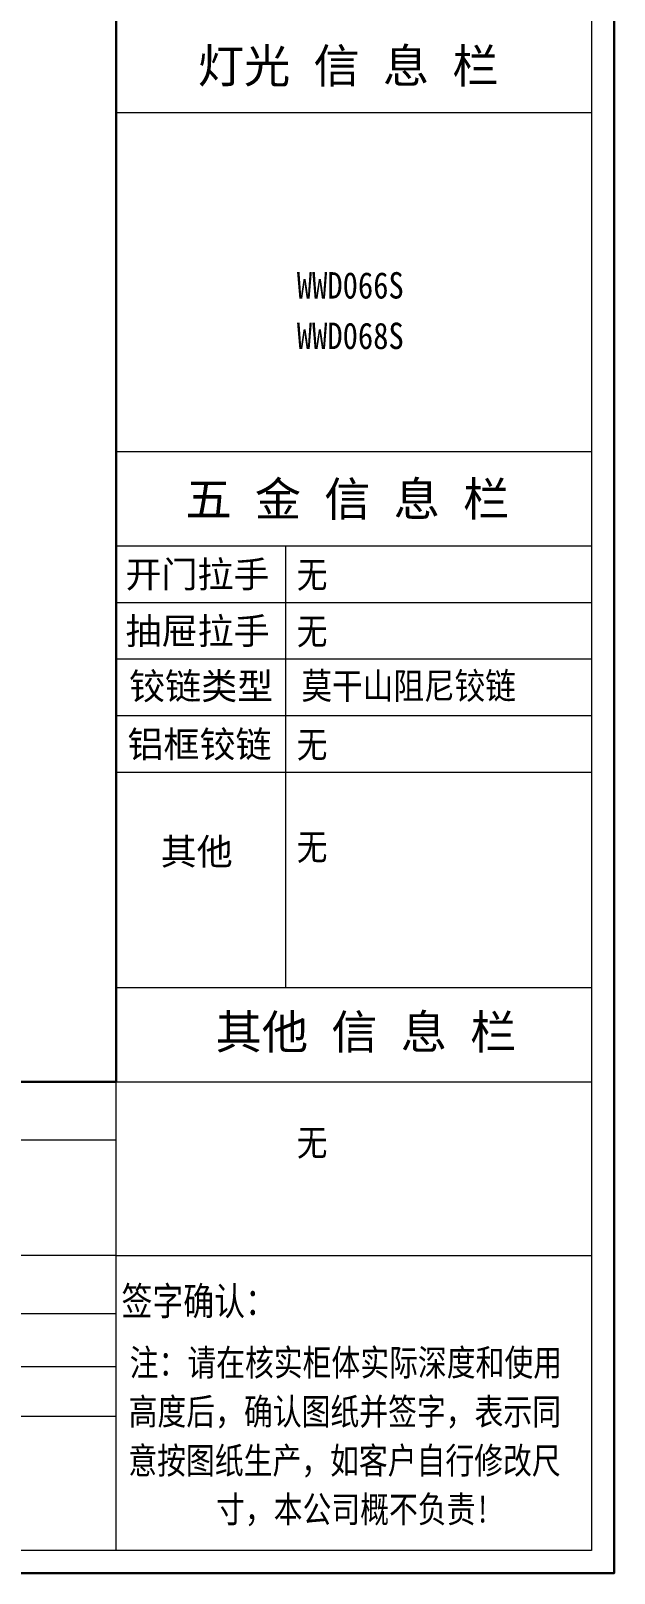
# Model space of a CAD drawing. Header units: millimetres. Extents: x 29318 to 134049, y -332664 to 3734.
# Drawn here: x 131661 to 134049, y -174661 to -168349 of the extents above; entities that cross this region are included whole.
import ezdxf

# ---------------------------------------------------------------- set-up
doc = ezdxf.new("R2010")
doc.units = ezdxf.units.MM
doc.layers.add('03文字', color=255, linetype='Continuous')
doc.layers.add('blue', color=206, linetype='Continuous')
doc.layers.add('08打印', color=7, linetype='Continuous', plot=False)
doc.layers.add('内框图层', color=1, linetype='Continuous', plot=False)
doc.layers.add('样柜柜体色', color=30, linetype='Continuous', lineweight=9)
doc.styles.add('MtXpl__1', font='')
doc.styles.add('MtXpl__2', font='simhei.ttf')
doc.styles.add('宋体', font='', dxfattribs={"height": 40})
doc.styles.get('MtXpl__1').set_extended_font_data('SimSun', bold=True)
doc.styles.get('宋体').set_extended_font_data('SimSun')

# ---------------------------------------------------------------- blocks, each defined once
blk = doc.blocks.new('莫干山标准图框8.9')
at = {"layer": 'blue', "color": 5, "lineweight": 25}
for p, q in [((344647.8, 217428.5), (344647.8, 225848.5)), ((331947, 217428.5), (344647.8, 217428.5))]:
    blk.add_line(p, q, dxfattribs=at)
at = {"layer": '样柜柜体色'}
for p, q in [((342883.6, 217508.7), (342883.6, 225768.3)), ((344567.6, 225768.3), (344567.6, 217508.7)), ((342883.6, 222601.2), (344567.6, 222601.2)), ((342883.6, 221401.2), (344567.6, 221401.2)), ((342883.6, 221401.2), (344567.6, 221401.2)), ((342883.6, 221067.1), (344567.6, 221067.1)), ((343485, 219502.6), (343485, 221067.1)), ((342883.6, 220866.6), (344567.6, 220866.6)), ((342883.6, 220666.1), (344567.6, 220666.1)), ((342883.6, 220666.1), (344567.6, 220666.1)), ((342883.6, 220465.7), (344567.6, 220465.7)), ((342883.6, 220465.7), (344567.6, 220465.7)), ((342883.6, 220265.2), (344567.6, 220265.2)), ((342883.6, 219502.6), (344567.6, 219502.6)), ((342883.6, 219168.4), (332027.2, 219168.4)), ((342883.6, 219168.4), (344567.6, 219168.4)), ((338686.9, 218963.4), (342883.6, 218963.4)), ((342883.6, 218553.4), (332027.2, 218553.4)), ((342883.6, 218553.4), (344567.6, 218553.4)), ((334904.5, 218348.3), (342883.6, 218348.3)), ((334904.5, 218160.2), (342883.6, 218160.2)), ((334904.5, 217984.7), (342883.6, 217984.7)), ((344567.6, 217508.7), (332027.2, 217508.7))]:
    blk.add_line(p, q, dxfattribs=at)
for s, height, style, p in [('灯光 信 息 栏', 120.29, 'MtXpl__1', (343172.7, 222706.5)), ('五 金 信 息 栏', 120.29, 'MtXpl__1', (343129.1, 221172.4)), ('开门拉手', 93.56, '宋体', (342916.7, 220919)), ('抽屉拉手', 93.56, '宋体', (342917.2, 220718.3)), ('铰链类型', 93.56, '宋体', (342929.8, 220523)), ('铝框铰链', 93.56, '宋体', (342924, 220317.1)), ('其他', 93.56, '宋体', (343041.8, 219937)), ('其他 信 息 栏', 120.29, 'MtXpl__1', (343235.9, 219285))]:
    blk.add_text(s, height=height, dxfattribs=dict(style=style)).set_placement(p)
at = {"style": 'MtXpl__2', "width": 0.8}
for s, height, p in [('签字确认：', 100.24, (342903, 218341.9)), ('注：请在核实柜体实际深度和使用', 93.558, (342931.9, 218127.4)), ('高度后，确认图纸并签字，表示同', 93.558, (342928.3, 217953.9)), ('意按图纸生产，如客户自行修改尺', 93.558, (342927.1, 217780.4)), ('寸，本公司概不负责!', 93.56, (343237.8, 217607.9))]:
    blk.add_text(s, height=height, dxfattribs=at).set_placement(p)

msp = doc.modelspace()

# ---------------------------------------------------------------- linework, layer by layer
at = {"layer": '08打印'}
msp.add_lwpolyline([(119372.62, -164931.63), (134048.62, -164931.63), (134048.62, -174661.06), (119372.62, -174661.06)], close=True, dxfattribs=at)
msp.add_lwpolyline([(119372.62, -164931.63), (134048.62, -164931.63), (134048.62, -174661.06), (119372.62, -174661.06)], close=True, dxfattribs=at)
at = {"layer": '内框图层'}
for points in [[(119465.28, -165024.29), (132010.07, -165024.29), (132010.07, -172650.56), (119465.28, -172650.56)], [(119465.28, -172650.56), (132010.07, -172650.56), (132010.07, -165024.29), (119465.28, -165024.29)]]:
    msp.add_lwpolyline(points, close=True, dxfattribs=at)

# ---------------------------------------------------------------- block references
at = {"xscale": 1.155517762664728, "yscale": 1.155517762664728, "zscale": 1.155517762664728}
msp.add_blockref('莫干山标准图框8.9', (-264198, -425903.54), dxfattribs=at)

# ---------------------------------------------------------------- texts
at = {"layer": '03文字', "style": '宋体', "width": 0.85}
for s, height, p in [('WWD066S', 108.105, (132749.95, -169444.99)), ('WWD068S', 108.105, (132749.95, -169651.63)), ('无', 108.1, (132749.95, -170629.44)), ('无', 108.1, (132749.95, -170861.09)), ('莫干山阻尼铰链', 108.105, (132769.11, -171083.97)), ('无', 108.1, (132749.95, -171324.43)), ('无', 108.1, (132749.95, -171743.11)), ('无', 108.1, (132749.95, -172953.67))]:
    msp.add_text(s, height=height, dxfattribs=at).set_placement(p)

doc.saveas('drawing.dxf')
